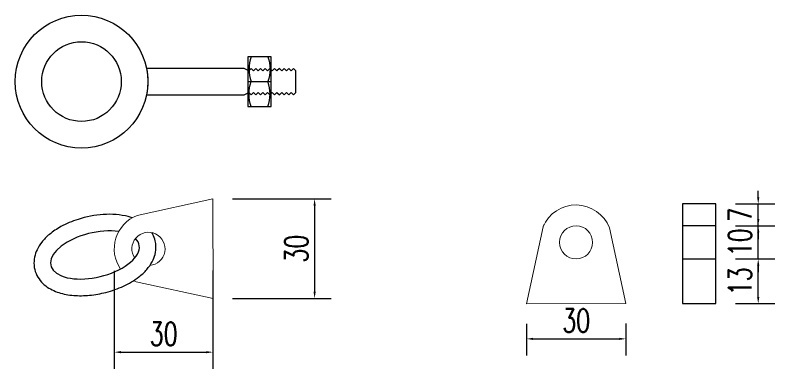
# Model space of a CAD drawing. Header units: millimetres. Extents: x -1088552 to 100, y 985 to 1353733.
# Drawn here: x -954696.2 to -954467.2, y 1269647.5 to 1269753.9 of the extents above; entities that cross this region are included whole.
import ezdxf

# ---------------------------------------------------------------- set-up
doc = ezdxf.new("R2010")
doc.units = ezdxf.units.MM
doc.header["$LTSCALE"] = 10
doc.layers.get('0').update_dxf_attribs({"linetype": 'CONTINUOUS'})
doc.layers.get('DEFPOINTS').update_dxf_attribs({"linetype": 'CONTINUOUS'})
doc.layers.add('PDF_几何图形', color=7, linetype='CONTINUOUS')
doc.styles.add('STANDARD_T3', font='simplex.shx', dxfattribs={"width": 0.7, "bigfont": 'gbcbig.shx'})
doc.dimstyles.new('W&&2', dxfattribs={"dimtxt": 3.5, "dimasz": 1, "dimexe": 2.5, "dimexo": 3, "dimgap": 1, "dimtad": 1, "dimdec": 0, "dimzin": 0, "dimdsep": 46, "dimtxsty": 'STANDARD_T3', "dimcen": 0.09, "dimclrd": 1, "dimclre": 1, "dimclrt": 7, "dimazin": 2, "dimtfac": 1, "dimtdec": 0, "dimtix": 1, "dimtmove": 2, "dimatfit": 3, "dimfxl": 100, "dimtolj": 1, "dimtzin": 0, "dimarcsym": 0})

# ---------------------------------------------------------------- blocks, each defined once
blk = doc.blocks.new('*D182')
at = {"color": 1, "lineweight": -2, "transparency": 16777216}
for p, q in [((-954630.63, 1269698.62), (-954600.92, 1269698.62)), ((-954605.92, 1269696.62), (-954605.92, 1269670.64)), ((-954630.63, 1269668.64), (-954600.92, 1269668.64))]:
    blk.add_line(p, q, dxfattribs=at)
at = {"color": 1, "transparency": 16777216}
for points in [[(-954606.25, 1269696.62), (-954605.59, 1269696.62), (-954605.92, 1269698.62)], [(-954606.25, 1269670.64), (-954605.59, 1269670.64), (-954605.92, 1269668.64)]]:
    blk.add_solid(points, dxfattribs=at)
at = {"layer": 'DEFPOINTS', "color": 0, "transparency": 16777216}
for p in [(-954636.63, 1269698.62), (-954636.63, 1269668.64), (-954605.92, 1269668.64)]:
    blk.add_point(p, dxfattribs=at)
at = {"color": 7, "transparency": 16777216, "insert": (-954611.42, 1269683.63), "char_height": 7, "attachment_point": 5, "rotation": 90, "style": 'STANDARD_T3'}
blk.add_mtext('\\A1;30', dxfattribs=at)
blk = doc.blocks.new('*D183')
at = {"color": 1, "lineweight": -2, "transparency": 16777216}
for p, q in [((-954666.32, 1269676.97), (-954666.32, 1269647.45)), ((-954636.56, 1269677.09), (-954636.56, 1269647.45)), ((-954664.32, 1269652.45), (-954638.56, 1269652.45))]:
    blk.add_line(p, q, dxfattribs=at)
at = {"color": 1, "transparency": 16777216}
for points in [[(-954664.32, 1269652.78), (-954664.32, 1269652.12), (-954666.32, 1269652.45)], [(-954638.56, 1269652.78), (-954638.56, 1269652.12), (-954636.56, 1269652.45)]]:
    blk.add_solid(points, dxfattribs=at)
at = {"layer": 'DEFPOINTS', "color": 0, "transparency": 16777216}
for p in [(-954636.56, 1269683.09), (-954666.32, 1269682.97), (-954636.56, 1269652.45)]:
    blk.add_point(p, dxfattribs=at)
at = {"color": 7, "transparency": 16777216, "insert": (-954651.44, 1269657.95), "char_height": 7, "attachment_point": 5, "style": 'STANDARD_T3'}
blk.add_mtext('\\A1;30', dxfattribs=at)
blk = doc.blocks.new('*D191')
at = {"color": 1, "lineweight": -2, "transparency": 16777216}
for p, q in [((-954542.04, 1269660.97), (-954542.04, 1269651.46)), ((-954512.04, 1269661.09), (-954512.04, 1269651.46)), ((-954540.04, 1269656.46), (-954514.04, 1269656.46))]:
    blk.add_line(p, q, dxfattribs=at)
at = {"color": 1, "transparency": 16777216}
for points in [[(-954540.04, 1269656.79), (-954540.04, 1269656.13), (-954542.04, 1269656.46)], [(-954514.04, 1269656.79), (-954514.04, 1269656.13), (-954512.04, 1269656.46)]]:
    blk.add_solid(points, dxfattribs=at)
at = {"layer": 'DEFPOINTS', "color": 0, "transparency": 16777216}
for p in [(-954512.04, 1269667.09), (-954542.04, 1269666.97), (-954512.04, 1269656.46)]:
    blk.add_point(p, dxfattribs=at)
at = {"color": 7, "transparency": 16777216, "insert": (-954527.04, 1269661.96), "char_height": 7, "attachment_point": 5, "style": 'STANDARD_T3'}
blk.add_mtext('\\A1;30', dxfattribs=at)
blk = doc.blocks.new('*D190')
at = {"color": 1, "lineweight": -2, "transparency": 16777216}
for p, q in [((-954478.96, 1269680.52), (-954467.16, 1269680.52)), ((-954472.16, 1269669.09), (-954472.16, 1269678.52)), ((-954478.96, 1269667.09), (-954467.16, 1269667.09))]:
    blk.add_line(p, q, dxfattribs=at)
at = {"color": 1, "transparency": 16777216}
for points in [[(-954472.49, 1269678.52), (-954471.82, 1269678.52), (-954472.16, 1269680.52)], [(-954472.49, 1269669.09), (-954471.82, 1269669.09), (-954472.16, 1269667.09)]]:
    blk.add_solid(points, dxfattribs=at)
at = {"layer": 'DEFPOINTS', "color": 0, "transparency": 16777216}
for p in [(-954484.96, 1269680.52), (-954472.16, 1269680.52), (-954484.96, 1269667.09)]:
    blk.add_point(p, dxfattribs=at)
at = {"color": 7, "transparency": 16777216, "insert": (-954477.66, 1269673.81), "char_height": 7, "attachment_point": 5, "rotation": 90, "style": 'STANDARD_T3'}
blk.add_mtext('\\A1;13', dxfattribs=at)
blk = doc.blocks.new('*D189')
at = {"color": 1, "lineweight": -2, "transparency": 16777216}
for p, q in [((-954472.16, 1269692.52), (-954472.16, 1269694.52)), ((-954478.96, 1269690.52), (-954467.16, 1269690.52)), ((-954472.16, 1269680.52), (-954472.16, 1269690.52)), ((-954478.96, 1269680.52), (-954467.16, 1269680.52)), ((-954472.16, 1269678.52), (-954472.16, 1269676.52))]:
    blk.add_line(p, q, dxfattribs=at)
at = {"color": 1, "transparency": 16777216}
for points in [[(-954472.49, 1269692.52), (-954471.82, 1269692.52), (-954472.16, 1269690.52)], [(-954472.49, 1269678.52), (-954471.82, 1269678.52), (-954472.16, 1269680.52)]]:
    blk.add_solid(points, dxfattribs=at)
at = {"layer": 'DEFPOINTS', "color": 0, "transparency": 16777216}
for p in [(-954484.96, 1269690.52), (-954472.16, 1269690.52), (-954484.96, 1269680.52)]:
    blk.add_point(p, dxfattribs=at)
at = {"color": 7, "transparency": 16777216, "insert": (-954477.66, 1269685.52), "char_height": 7, "attachment_point": 5, "rotation": 90, "style": 'STANDARD_T3'}
blk.add_mtext('\\A1;10', dxfattribs=at)
blk = doc.blocks.new('*D188')
at = {"color": 1, "lineweight": -2, "transparency": 16777216}
for p, q in [((-954472.16, 1269699.09), (-954472.16, 1269701.09)), ((-954478.96, 1269697.09), (-954467.16, 1269697.09)), ((-954472.16, 1269690.52), (-954472.16, 1269697.09)), ((-954478.96, 1269690.52), (-954467.16, 1269690.52)), ((-954472.16, 1269688.52), (-954472.16, 1269686.52))]:
    blk.add_line(p, q, dxfattribs=at)
at = {"color": 1, "transparency": 16777216}
for points in [[(-954472.49, 1269699.09), (-954471.82, 1269699.09), (-954472.16, 1269697.09)], [(-954472.49, 1269688.52), (-954471.82, 1269688.52), (-954472.16, 1269690.52)]]:
    blk.add_solid(points, dxfattribs=at)
at = {"layer": 'DEFPOINTS', "color": 0, "transparency": 16777216}
for p in [(-954484.96, 1269697.09), (-954472.16, 1269697.09), (-954484.96, 1269690.52)]:
    blk.add_point(p, dxfattribs=at)
at = {"color": 7, "transparency": 16777216, "insert": (-954477.66, 1269693.81), "char_height": 7, "attachment_point": 5, "rotation": 90, "style": 'STANDARD_T3'}
blk.add_mtext('\\A1;7', dxfattribs=at)

msp = doc.modelspace()

# ---------------------------------------------------------------- linework, layer by layer
at = {"transparency": 33554687}
msp.add_line((-954626.02, 1269733.93), (-954619.02, 1269733.93), dxfattribs=at)
for points in [[(-954626.02, 1269726.43), (-954619.02, 1269726.43), (-954619.02, 1269741.43), (-954626.02, 1269741.43)], [(-954494.96, 1269667.09), (-954484.96, 1269667.09), (-954484.96, 1269697.09), (-954494.96, 1269697.09)]]:
    msp.add_lwpolyline(points, close=True, dxfattribs=at)
for points in [[(-954625.06, 1269741.43, 0.166465), (-954625.06, 1269733.93)], [(-954619.97, 1269741.43, -0.166465), (-954619.97, 1269733.93)], [(-954625.06, 1269726.43, -0.166465), (-954625.06, 1269733.93)], [(-954619.97, 1269726.43, 0.166465), (-954619.97, 1269733.93)]]:
    msp.add_lwpolyline(points, format="xyb", dxfattribs=at)
msp.add_lwpolyline([(-954627.19, 1269729.93), (-954625.74, 1269730.64), (-954625.04, 1269729.93), (-954624.33, 1269730.64), (-954623.62, 1269729.93), (-954622.91, 1269730.64), (-954622.21, 1269729.93), (-954621.5, 1269730.64), (-954620.79, 1269729.93), (-954620.09, 1269730.64), (-954619.38, 1269729.93), (-954618.67, 1269730.64), (-954617.96, 1269729.93), (-954617.26, 1269730.64), (-954616.55, 1269729.93), (-954615.84, 1269730.64), (-954615.14, 1269729.93), (-954614.43, 1269730.64), (-954613.72, 1269729.93), (-954613.01, 1269730.64), (-954612.31, 1269729.93), (-954611.6, 1269730.64), (-954611.6, 1269737.22), (-954612.31, 1269737.93), (-954613.01, 1269737.22), (-954613.72, 1269737.93), (-954614.43, 1269737.22), (-954615.14, 1269737.93), (-954615.84, 1269737.22), (-954616.55, 1269737.93), (-954617.26, 1269737.22), (-954617.96, 1269737.93), (-954618.67, 1269737.22), (-954619.38, 1269737.93), (-954620.09, 1269737.22), (-954620.79, 1269737.93), (-954621.5, 1269737.22), (-954622.21, 1269737.93), (-954622.91, 1269737.22), (-954623.62, 1269737.93), (-954624.33, 1269737.22), (-954625.04, 1269737.93), (-954625.74, 1269737.22), (-954627.19, 1269737.93), (-954656.6, 1269737.93, -0.101021), (-954656.6, 1269729.93)], format="xyb", close=True, dxfattribs=at)
at = {"color": 2, "transparency": 33554687}
msp.add_lwpolyline([(-954494.96, 1269680.52), (-954484.96, 1269680.52), (-954484.96, 1269690.52), (-954494.96, 1269690.52)], close=True, dxfattribs=at)
at = {"transparency": 33554687}
for radius in [20, 12]:
    msp.add_circle((-954676.2, 1269733.93), radius, dxfattribs=at)
msp.add_ellipse((-954672.15, 1269681.72), major_axis=(13.3, 3.15), ratio=0.490777, start_param=0.890261, end_param=6.586712, dxfattribs=at)
for points, knots in [([(-954660.9, 1269692.91), (-954661.29, 1269693.05), (-954661.69, 1269693.17), (-954663.27, 1269693.59), (-954664.51, 1269693.79), (-954667.04, 1269693.99), (-954668.35, 1269693.99), (-954672.19, 1269693.73), (-954674.78, 1269693.23), (-954679.05, 1269691.87), (-954680.79, 1269691.13), (-954683.66, 1269689.57), (-954684.83, 1269688.79), (-954686.74, 1269687.2), (-954687.52, 1269686.43), (-954688.74, 1269684.87), (-954689.23, 1269684.12), (-954689.94, 1269682.61), (-954690.2, 1269681.86), (-954690.52, 1269680.29), (-954690.58, 1269679.45), (-954690.44, 1269677.77), (-954690.23, 1269676.93), (-954689.59, 1269675.37), (-954689.15, 1269674.66), (-954688.15, 1269673.4), (-954687.58, 1269672.86), (-954686.37, 1269671.94), (-954685.73, 1269671.55), (-954684.42, 1269670.89), (-954683.74, 1269670.62), (-954681.61, 1269669.94), (-954680.11, 1269669.67), (-954676.99, 1269669.42), (-954675.38, 1269669.45), (-954672.13, 1269669.76), (-954670.49, 1269670.05), (-954667.03, 1269670.94), (-954665.23, 1269671.57), (-954661.86, 1269673.12), (-954660.3, 1269674.04), (-954658.03, 1269675.8), (-954657.22, 1269676.55), (-954655.89, 1269678.09), (-954655.35, 1269678.85), (-954654.54, 1269680.38), (-954654.24, 1269681.12), (-954653.84, 1269682.71), (-954653.73, 1269683.56), (-954653.79, 1269684.96), (-954653.86, 1269685.5), (-954653.99, 1269686.02)], [0.655252, 0.655252, 0.655252, 0.655252, 0.740145, 0.740145, 0.991426, 0.991426, 1.242708, 1.242708, 1.724164, 1.724164, 2.08119, 2.08119, 2.361438, 2.361438, 2.587279, 2.587279, 2.768098, 2.768098, 2.918776, 2.918776, 3.069454, 3.069454, 3.220132, 3.220132, 3.37081, 3.37081, 3.521488, 3.521488, 3.672166, 3.672166, 3.822845, 3.822845, 4.131402, 4.131402, 4.439959, 4.439959, 4.748516, 4.748516, 5.10398, 5.10398, 5.459444, 5.459444, 5.686589, 5.686589, 5.876706, 5.876706, 6.031884, 6.031884, 6.187062, 6.187062, 6.283185, 6.283185, 6.283185, 6.283185]), ([(-954653.99, 1269686.02), (-954654.14, 1269686.69), (-954654.39, 1269687.34), (-954654.79, 1269688.11), (-954654.88, 1269688.28), (-954654.98, 1269688.45)], [0, 0, 0, 0, 0.1222159, 0.1222159, 0.1574607, 0.1574607, 0.1574607, 0.1574607])]:
    msp.add_open_spline(points, degree=3, knots=knots, dxfattribs=at)
at = {"layer": 'PDF_几何图形', "color": 2, "lineweight": 13, "transparency": 33554687}
for points in [[(-954659.42, 1269693.62), (-954636.63, 1269698.62), (-954636.5, 1269668.61), (-954659.73, 1269673.62, -0.020296), (-954660.52, 1269673.99, -0.020296)], [(-954537.04, 1269690.2, -0.675399), (-954517.04, 1269689.89)], [(-954664.46, 1269677.48, -0.483754), (-954659.42, 1269693.62)], [(-954517.04, 1269689.89), (-954512.04, 1269667.09), (-954542.04, 1269666.97), (-954537.04, 1269690.2, -0.020296), (-954536.67, 1269690.99, -0.020296)]]:
    msp.add_lwpolyline(points, format="xyb", dxfattribs=at)
for centre, start, end in [((-954527.09, 1269685.52), 180.6735, 179.3265), ((-954656.01, 1269683.55), 274.9864, 213.7043)]:
    msp.add_arc(centre, 5, start, end, dxfattribs=at)

# ---------------------------------------------------------------- dimensions: what is measured, and where the dimension line sits
at = {"transparency": 33554687}
for base, p1, p2, picture, middle in [((-954472.16, 1269697.09), (-954484.96, 1269690.52), (-954484.96, 1269697.09), '*D188', (-954477.66, 1269693.81)), ((-954605.92, 1269668.64), (-954636.63, 1269698.62), (-954636.63, 1269668.64), '*D182', (-954611.42, 1269683.63)), ((-954472.16, 1269690.52), (-954484.96, 1269680.52), (-954484.96, 1269690.52), '*D189', (-954477.66, 1269685.52)), ((-954472.16, 1269680.52), (-954484.96, 1269667.09), (-954484.96, 1269680.52), '*D190', (-954477.66, 1269673.81))]:
    dim = msp.add_linear_dim(base=base, p1=p1, p2=p2, angle=90, dimstyle='W&&2', dxfattribs=at)
    dim.commit()
    dim.dimension.update_dxf_attribs({"geometry": picture, "text_midpoint": middle})
for base, p1, p2, picture, middle in [((-954636.56, 1269652.45), (-954666.32, 1269682.97), (-954636.56, 1269683.09), '*D183', (-954651.44, 1269657.95)), ((-954512.04, 1269656.46), (-954542.04, 1269666.97), (-954512.04, 1269667.09), '*D191', (-954527.04, 1269661.96))]:
    dim = msp.add_linear_dim(base=base, p1=p1, p2=p2, dimstyle='W&&2', dxfattribs=at)
    dim.commit()
    dim.dimension.update_dxf_attribs({"geometry": picture, "text_midpoint": middle})

doc.saveas('drawing.dxf')
